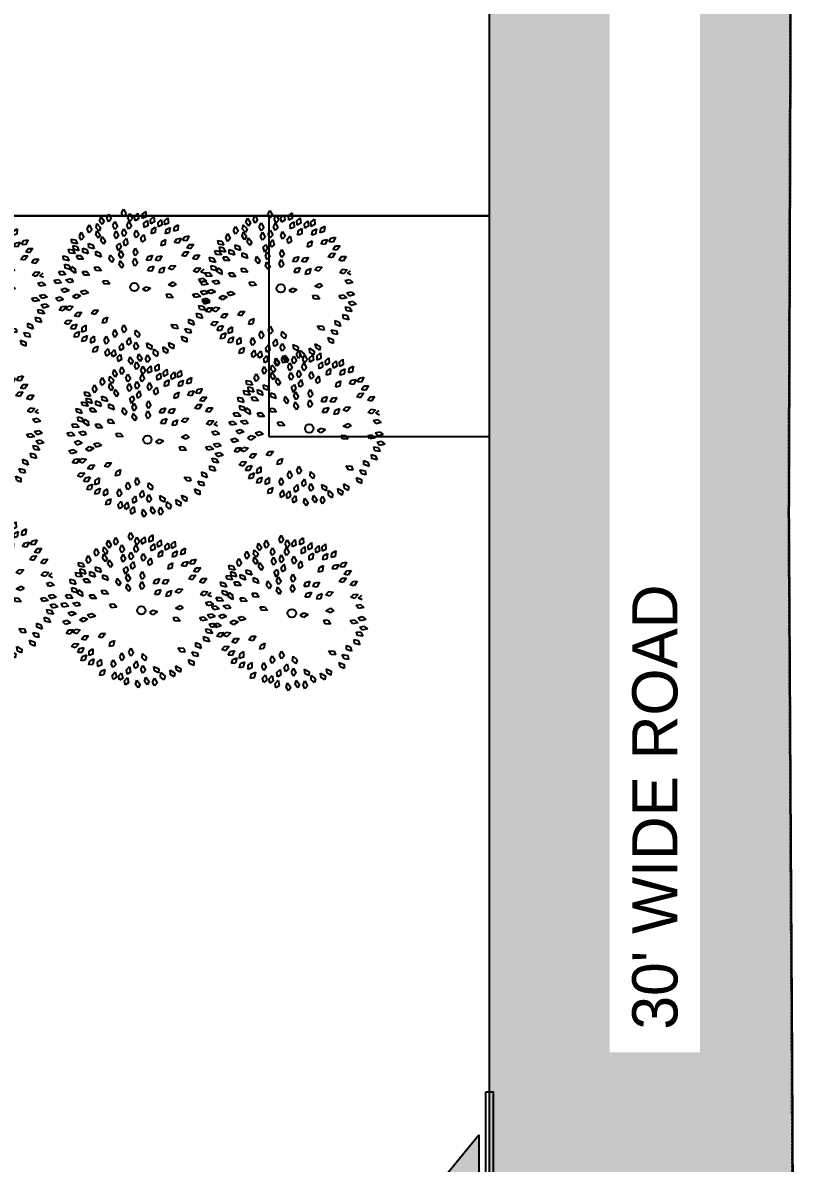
# Model space of a CAD drawing. Header units: millimetres. Extents: x -176651 to 388869, y -469666 to 486614.
# Drawn here: x 346419 to 367727, y 202621 to 234139 of the extents above; entities that cross this region are included whole.
import ezdxf

# ---------------------------------------------------------------- set-up
doc = ezdxf.new("R2010")
doc.units = ezdxf.units.MM
doc.linetypes.add('Site boundary$0$DASHDOT', pattern=[25.4, 12.7, -6.35, 0, -6.35])
doc.layers.add('A- FURNITURE', color=252, linetype='Continuous', lineweight=0)
doc.layers.add('L-TREEEES', color=8, linetype='Continuous', lineweight=25)
for name, color, linetype in [('ad-Entrance Point', 4, 'Continuous'), ('ad-Parking', 8, 'Continuous'), ('ad-Plot Boundary', 8, 'Continuous'), ('ad-Road', 8, 'Continuous'), ('ad-Road Hatch', 8, 'Continuous'), ('ad-Text', 8, 'Continuous')]:
    doc.layers.add(name, color=color, linetype=linetype)
doc.layers.add('Site boundary$0$ad-Site Boundary', color=1, linetype='Site boundary$0$DASHDOT', lineweight=35, true_color=0xff0000)
doc.styles.add('MtX_Century_Gothic', font='GOTHIC.TTF')

# ---------------------------------------------------------------- blocks, each defined once
blk = doc.blocks.new('Site boundary')
at = {"layer": 'Site boundary$0$ad-Site Boundary', "ltscale": 1.5}
blk.add_lwpolyline([(367727, 193888), (367668, 205482), (367583, 220558), (367635, 236091), (367635, 247490), (367570, 259867), (367414, 283740), (367329, 304118), (367381, 322403)], dxfattribs=at)
blk = doc.blocks.new('A$C4fb60e89')
at = {"layer": 'ad-Road Hatch', "ltscale": 5, "transparency": 33554687}
h = blk.add_hatch(dxfattribs=at)
h.set_pattern_fill('AR-HBONE', color=256, scale=15)
h.set_pattern_definition([(45, (-193247.7, -428758.8), (0, 2155.2615), [4572, -1524]), (135, (-192170.1, -427681.1), (2e-13, 2155.2615), [4572, -1524])])
h.paths.add_polyline_path([(175594, -250241), (169178, -249341), (167473, -249057), (167473, -138694), (101313, -138694), (101313, -199954), (101308, -237995), (101040, -268291), (101008, -280968), (101066, -293684), (101243, -311127), (100910, -319344), (100949, -333937), (100669, -366960), (100727, -390983), (100669, -404586), (100538, -420418), (100467, -428759), (92426, -427265), (92163, -427209), (92163, -321454), (24803, -321454), (24803, -412961), (15653, -411029), (15654, -321452), (-19535, -321452), (-34427, -319477), (-65207, -315395), (-171770, -301268), (-185854, -298333), (-193248, -296832), (-193244, -292908), (-191914, -285219), (-191839, -284679), (-183397, -286393), (-169723, -289243), (-53141, -304698), (-18730, -309262), (15653, -309262), (15653, 703), (24803, 1115), (24803, -129544), (92163, -129544), (92163, 15133), (101313, 17713), (101313, -129544), (167473, -129544), (167473, 35552), (175738, 37855), (175849, 28595), (175836, 25947), (175777, 14040), (175855, 2316), (175660, -18036), (175731, -34039), (175718, -46839), (175673, -63402), (175816, -82072), (175542, -106356), (175490, -124641), (175575, -145019), (175731, -168892), (175797, -181269), (175797, -192667), (175744, -208200), (175829, -223277), (175888, -234871)])
h.paths.add_polyline_path([(24803, -309264), (92163, -309264), (92163, -138694), (24803, -138694)], flags=16)
at = {"layer": 'ad-Road', "ltscale": 5}
for points in [[(167473, -249057), (167473, -138694), (101313, -138694), (101313, -199954), (101308, -237995)], [(175542, -106356), (175490, -124641), (175575, -145019), (175731, -168892), (175797, -181269), (175797, -192667), (175744, -208200), (175829, -223277), (175888, -234871)]]:
    blk.add_lwpolyline(points, dxfattribs=at)
at = {"layer": 'ad-Text', "linetype": 'Continuous', "insert": (172048, -194004), "char_height": 1250, "width": 56881.51, "attachment_point": 5, "rotation": 90, "style": 'MtX_Century_Gothic', "bg_fill": 3, "box_fill_scale": 1.5, "bg_fill_color": 257, "bg_fill_transparency": 0}
blk.add_mtext("\\pxqd;30' WIDE ROAD", dxfattribs=at)
blk = doc.blocks.new('A$Cde044142')
at = {"layer": 'ad-Plot Boundary'}
blk.add_lwpolyline([(0, 0), (33080, 0), (33080, 30630), (0, 30630)], close=True, dxfattribs=at)
blk = doc.blocks.new('zw$A88E')
at = {"layer": 'ad-Plot Boundary'}
blk.add_lwpolyline([(-41344, -281589), (-23704, -284340), (-8264, -286912), (-8264, -237809), (-41344, -237809)], close=True, dxfattribs=at)
at = {"layer": 'ad-Plot Boundary', "ltscale": 5}
blk.add_blockref('A$Cde044142', (-41344, -237809), dxfattribs=at)
blk = doc.blocks.new('zw$944D')
at = {"layer": 'ad-Parking', "ltscale": 5}
blk.add_lwpolyline([(0, 0), (6100, 0), (6100, 6100), (0, 6100)], close=True, dxfattribs=at)
blk = doc.blocks.new('zw$2786')
at = {"layer": 'ad-Parking', "ltscale": 5}
blk.add_blockref('zw$944D', (173269, -125297), dxfattribs=at)
blk = doc.blocks.new('EHTYH')
at = {"layer": 'L-TREEEES', "color": 104, "ltscale": 1.622888}
for p, q in [((212982.936, 1928353.847, 129.914), (212983.076, 1928354.055, 129.914)), ((212983.076, 1928354.055, 129.914), (212983.178, 1928353.768, 129.914)), ((212983.359, 1928353.904, 129.914), (212983.523, 1928354.093, 129.914)), ((212983.523, 1928354.093, 129.914), (212983.589, 1928353.796, 129.914)), ((212982.752, 1928353.763, 129.914), (212982.9, 1928353.496, 129.914)), ((212982.9, 1928353.496, 129.914), (212982.762, 1928353.327, 129.914)), ((212983.013, 1928353.624, 129.914), (212982.936, 1928353.847, 129.914)), ((212983.178, 1928353.768, 129.914), (212983.013, 1928353.624, 129.914)), ((212983.407, 1928353.674, 129.914), (212983.359, 1928353.904, 129.914)), ((212983.589, 1928353.796, 129.914), (212983.407, 1928353.674, 129.914)), ((212983.579, 1928353.419, 129.914), (212983.743, 1928353.608, 129.914)), ((212983.627, 1928353.188, 129.914), (212983.579, 1928353.419, 129.914)), ((212983.743, 1928353.608, 129.914), (212983.809, 1928353.31, 129.914)), ((212982.722, 1928352.78, 129.914), (212982.853, 1928352.994, 129.914)), ((212982.809, 1928352.561, 129.914), (212982.722, 1928352.78, 129.914)), ((212982.853, 1928352.994, 129.914), (212982.968, 1928352.711, 129.914)), ((212983.506, 1928352.897, 129.914), (212983.671, 1928353.086, 129.914)), ((212983.555, 1928352.666, 129.914), (212983.506, 1928352.897, 129.914)), ((212983.737, 1928352.788, 129.914), (212983.555, 1928352.666, 129.914)), ((212983.809, 1928353.31, 129.914), (212983.627, 1928353.188, 129.914)), ((212983.671, 1928353.086, 129.914), (212983.737, 1928352.788, 129.914)), ((212982.968, 1928352.711, 129.914), (212982.809, 1928352.561, 129.914)), ((212983.487, 1928352.287, 129.914), (212983.683, 1928352.383, 129.914)), ((212983.512, 1928351.983, 129.914), (212983.487, 1928352.287, 129.914)), ((212983.7, 1928352.148, 129.914), (212983.512, 1928351.983, 129.914)), ((212983.683, 1928352.383, 129.914), (212983.7, 1928352.148, 129.914)), ((212982.893, 1928351.679, 129.914), (212983.013, 1928351.899, 129.914)), ((212982.991, 1928351.464, 129.914), (212982.893, 1928351.679, 129.914)), ((212983.142, 1928351.623, 129.914), (212982.991, 1928351.464, 129.914)), ((212983.013, 1928351.899, 129.914), (212983.142, 1928351.623, 129.914)), ((212983.48, 1928351.774, 129.914), (212983.632, 1928351.973, 129.914)), ((212983.543, 1928351.547, 129.914), (212983.48, 1928351.774, 129.914)), ((212983.716, 1928351.68, 129.914), (212983.543, 1928351.547, 129.914)), ((212983.632, 1928351.973, 129.914), (212983.716, 1928351.68, 129.914)), ((212982.241, 1928350.623, 129.914), (212982.471, 1928350.573, 129.914)), ((212982.278, 1928350.407, 129.914), (212982.241, 1928350.623, 129.914)), ((212982.577, 1928350.346, 129.914), (212982.278, 1928350.407, 129.914)), ((212982.471, 1928350.573, 129.914), (212982.577, 1928350.346, 129.914)), ((212979.759, 1928348.784, 129.914), (212979.58, 1928348.909, 129.914)), ((212979.832, 1928348.511, 129.914), (212979.984, 1928348.692, 129.914)), ((212980.04, 1928348.444, 129.914), (212979.832, 1928348.511, 129.914)), ((212979.984, 1928348.692, 129.914), (212980.234, 1928348.679, 129.914)), ((212980.234, 1928348.679, 129.914), (212980.04, 1928348.444, 129.914)), ((212980.393, 1928348.175, 129.914), (212980.462, 1928348.401, 129.914)), ((212979.89, 1928348.018, 129.914), (212980.01, 1928348.221, 129.914)), ((212980.106, 1928347.985, 129.914), (212979.89, 1928348.018, 129.914)), ((212980.01, 1928348.221, 129.914), (212980.259, 1928348.249, 129.914)), ((212980.259, 1928348.249, 129.914), (212980.106, 1928347.985, 129.914)), ((212980.245, 1928347.677, 129.914), (212980.357, 1928347.885, 129.914)), ((212980.357, 1928347.885, 129.914), (212980.604, 1928347.923, 129.914)), ((212980.611, 1928348.195, 129.914), (212980.393, 1928348.175, 129.914)), ((212980.604, 1928347.923, 129.914), (212980.462, 1928347.653, 129.914)), ((212980.462, 1928347.653, 129.914), (212980.245, 1928347.677, 129.914))]:
    blk.add_line(p, q, dxfattribs=at)
at = {"layer": 'L-TREEEES', "color": 96, "ltscale": 1.622888}
for p, q in [((212984.22, 1928353.956, 129.914), (212984.385, 1928354.145, 129.914)), ((212984.385, 1928354.145, 129.914), (212984.451, 1928353.848, 129.914)), ((212984.269, 1928353.726, 129.914), (212984.22, 1928353.956, 129.914)), ((212984.451, 1928353.848, 129.914), (212984.269, 1928353.726, 129.914)), ((212984.332, 1928353.219, 129.914), (212984.498, 1928353.406, 129.914)), ((212984.489, 1928353.62, 129.914), (212984.655, 1928353.808, 129.914)), ((212984.536, 1928353.389, 129.914), (212984.489, 1928353.62, 129.914)), ((212984.498, 1928353.406, 129.914), (212984.561, 1928353.108, 129.914)), ((212984.719, 1928353.51, 129.914), (212984.536, 1928353.389, 129.914)), ((212984.655, 1928353.808, 129.914), (212984.719, 1928353.51, 129.914)), ((212984.829, 1928353.358, 129.914), (212984.865, 1928353.591, 129.914)), ((212985.042, 1928353.407, 129.914), (212984.829, 1928353.358, 129.914)), ((212984.865, 1928353.591, 129.914), (212985.086, 1928353.709, 129.914)), ((212985.086, 1928353.709, 129.914), (212985.042, 1928353.407, 129.914)), ((212985.248, 1928353.361, 129.914), (212985.303, 1928353.591, 129.914)), ((212985.464, 1928353.393, 129.914), (212985.248, 1928353.361, 129.914)), ((212985.303, 1928353.591, 129.914), (212985.532, 1928353.691, 129.914)), ((212985.532, 1928353.691, 129.914), (212985.464, 1928353.393, 129.914)), ((212983.952, 1928352.902, 129.914), (212984.115, 1928353.092, 129.914)), ((212984.003, 1928352.672, 129.914), (212983.952, 1928352.902, 129.914)), ((212984.184, 1928352.795, 129.914), (212984.003, 1928352.672, 129.914)), ((212984.115, 1928353.092, 129.914), (212984.184, 1928352.795, 129.914)), ((212984.378, 1928352.988, 129.914), (212984.332, 1928353.219, 129.914)), ((212984.561, 1928353.108, 129.914), (212984.378, 1928352.988, 129.914)), ((212984.597, 1928352.652, 129.914), (212984.762, 1928352.841, 129.914)), ((212984.762, 1928352.841, 129.914), (212984.828, 1928352.543, 129.914)), ((212985.217, 1928352.858, 129.914), (212985.266, 1928353.088, 129.914)), ((212985.432, 1928352.895, 129.914), (212985.217, 1928352.858, 129.914)), ((212985.266, 1928353.088, 129.914), (212985.493, 1928353.194, 129.914)), ((212985.493, 1928353.194, 129.914), (212985.432, 1928352.895, 129.914)), ((212985.632, 1928352.966, 129.914), (212985.673, 1928353.198, 129.914)), ((212985.846, 1928353.012, 129.914), (212985.632, 1928352.966, 129.914)), ((212985.673, 1928353.198, 129.914), (212985.896, 1928353.312, 129.914)), ((212985.896, 1928353.312, 129.914), (212985.846, 1928353.012, 129.914)), ((212985.998, 1928352.693, 129.914), (212986.031, 1928352.926, 129.914)), ((212986.031, 1928352.926, 129.914), (212986.25, 1928353.048, 129.914)), ((212983.919, 1928352.171, 129.914), (212983.92, 1928352.407, 129.914)), ((212984.122, 1928352.252, 129.914), (212983.919, 1928352.171, 129.914)), ((212983.92, 1928352.407, 129.914), (212984.12, 1928352.557, 129.914)), ((212984.12, 1928352.557, 129.914), (212984.122, 1928352.252, 129.914)), ((212984.646, 1928352.421, 129.914), (212984.597, 1928352.652, 129.914)), ((212984.828, 1928352.543, 129.914), (212984.646, 1928352.421, 129.914)), ((212984.881, 1928352.113, 129.914), (212984.891, 1928352.349, 129.914)), ((212985.087, 1928352.186, 129.914), (212984.881, 1928352.113, 129.914)), ((212984.891, 1928352.349, 129.914), (212985.097, 1928352.491, 129.914)), ((212985.097, 1928352.491, 129.914), (212985.087, 1928352.186, 129.914)), ((212985.521, 1928352.416, 129.914), (212985.597, 1928352.639, 129.914)), ((212985.739, 1928352.427, 129.914), (212985.521, 1928352.416, 129.914)), ((212985.597, 1928352.639, 129.914), (212985.835, 1928352.717, 129.914)), ((212985.835, 1928352.717, 129.914), (212985.739, 1928352.427, 129.914)), ((212986.21, 1928352.745, 129.914), (212985.998, 1928352.693, 129.914)), ((212984.284, 1928351.702, 129.914), (212984.448, 1928351.891, 129.914)), ((212984.333, 1928351.471, 129.914), (212984.284, 1928351.702, 129.914)), ((212984.514, 1928351.593, 129.914), (212984.333, 1928351.471, 129.914)), ((212984.448, 1928351.891, 129.914), (212984.514, 1928351.593, 129.914)), ((212985.856, 1928351.641, 129.914), (212985.949, 1928351.858, 129.914)), ((212986.075, 1928351.636, 129.914), (212985.856, 1928351.641, 129.914)), ((212985.949, 1928351.858, 129.914), (212986.192, 1928351.917, 129.914)), ((212983.336, 1928351.229, 129.914), (212983.458, 1928351.447, 129.914)), ((212983.431, 1928351.013, 129.914), (212983.336, 1928351.229, 129.914)), ((212983.584, 1928351.169, 129.914), (212983.431, 1928351.013, 129.914)), ((212983.458, 1928351.447, 129.914), (212983.584, 1928351.169, 129.914)), ((212984.115, 1928351.166, 129.914), (212984.279, 1928351.354, 129.914)), ((212984.164, 1928350.935, 129.914), (212984.115, 1928351.166, 129.914)), ((212984.345, 1928351.057, 129.914), (212984.164, 1928350.935, 129.914)), ((212984.279, 1928351.354, 129.914), (212984.345, 1928351.057, 129.914)), ((212984.872, 1928351.073, 129.914), (212985.01, 1928351.264, 129.914)), ((212985.084, 1928351.021, 129.914), (212984.872, 1928351.073, 129.914)), ((212985.01, 1928351.264, 129.914), (212985.26, 1928351.27, 129.914)), ((212985.26, 1928351.27, 129.914), (212985.084, 1928351.021, 129.914)), ((212985.34, 1928350.951, 129.914), (212985.507, 1928351.118, 129.914)), ((212985.542, 1928350.866, 129.914), (212985.34, 1928350.951, 129.914)), ((212985.507, 1928351.118, 129.914), (212985.755, 1928351.084, 129.914)), ((212985.755, 1928351.084, 129.914), (212985.542, 1928350.866, 129.914)), ((212984.778, 1928350.49, 129.914), (212984.926, 1928350.674, 129.914)), ((212984.988, 1928350.427, 129.914), (212984.778, 1928350.49, 129.914)), ((212984.926, 1928350.674, 129.914), (212985.176, 1928350.666, 129.914)), ((212985.176, 1928350.666, 129.914), (212984.988, 1928350.427, 129.914)), ((212985.36, 1928350.218, 129.914), (212985.479, 1928350.422, 129.914)), ((212985.479, 1928350.422, 129.914), (212985.728, 1928350.451, 129.914)), ((212985.728, 1928350.451, 129.914), (212985.577, 1928350.186, 129.914)), ((212984.25, 1928349.598, 129.914), (212984.474, 1928349.673, 129.914)), ((212984.392, 1928349.432, 129.914), (212984.25, 1928349.598, 129.914)), ((212984.474, 1928349.673, 129.914), (212984.681, 1928349.532, 129.914)), ((212984.681, 1928349.532, 129.914), (212984.392, 1928349.432, 129.914)), ((212985.453, 1928348.786, 129.914), (212985.443, 1928349.005, 129.914)), ((212985.443, 1928349.005, 129.914), (212985.665, 1928348.927, 129.914)), ((212985.68, 1928349.46, 129.914), (212985.975, 1928349.536, 129.914)), ((212985.874, 1928349.303, 129.914), (212985.68, 1928349.46, 129.914)), ((212986.103, 1928349.359, 129.914), (212985.874, 1928349.303, 129.914)), ((212985.975, 1928349.536, 129.914), (212986.103, 1928349.359, 129.914)), ((212980.462, 1928348.401, 129.914), (212980.697, 1928348.487, 129.914)), ((212980.697, 1928348.487, 129.914), (212980.611, 1928348.195, 129.914)), ((212981.606, 1928348.369, 129.914), (212981.717, 1928348.577, 129.914)), ((212981.824, 1928348.346, 129.914), (212981.606, 1928348.369, 129.914)), ((212981.717, 1928348.577, 129.914), (212981.965, 1928348.617, 129.914)), ((212981.965, 1928348.617, 129.914), (212981.824, 1928348.346, 129.914)), ((212985.742, 1928348.689, 129.914), (212985.453, 1928348.786, 129.914)), ((212985.665, 1928348.927, 129.914), (212985.742, 1928348.689, 129.914)), ((212980.751, 1928347.692, 129.914), (212980.981, 1928347.791, 129.914)), ((212980.981, 1928347.791, 129.914), (212980.911, 1928347.494, 129.914)), ((212982.006, 1928347.659, 129.914), (212982.171, 1928347.848, 129.914)), ((212982.171, 1928347.848, 129.914), (212982.237, 1928347.55, 129.914)), ((212982.565, 1928347.771, 129.914), (212982.729, 1928347.96, 129.914)), ((212982.613, 1928347.54, 129.914), (212982.565, 1928347.771, 129.914)), ((212982.729, 1928347.96, 129.914), (212982.795, 1928347.662, 129.914)), ((212980.676, 1928346.958, 129.914), (212980.786, 1928347.167, 129.914)), ((212980.694, 1928347.463, 129.914), (212980.751, 1928347.692, 129.914)), ((212980.911, 1928347.494, 129.914), (212980.694, 1928347.463, 129.914)), ((212980.786, 1928347.167, 129.914), (212981.033, 1928347.207, 129.914)), ((212981.033, 1928347.207, 129.914), (212980.893, 1928346.936, 129.914)), ((212981.453, 1928347.419, 129.914), (212981.618, 1928347.608, 129.914)), ((212981.502, 1928347.189, 129.914), (212981.453, 1928347.419, 129.914)), ((212981.684, 1928347.311, 129.914), (212981.502, 1928347.189, 129.914)), ((212981.618, 1928347.608, 129.914), (212981.684, 1928347.311, 129.914)), ((212982.055, 1928347.428, 129.914), (212982.006, 1928347.659, 129.914)), ((212982.237, 1928347.55, 129.914), (212982.055, 1928347.428, 129.914)), ((212982.795, 1928347.662, 129.914), (212982.613, 1928347.54, 129.914)), ((212982.648, 1928347.055, 129.914), (212982.85, 1928347.204, 129.914)), ((212982.85, 1928347.204, 129.914), (212982.849, 1928346.899, 129.914)), ((212983.186, 1928347.281, 129.914), (212983.273, 1928347.515, 129.914)), ((212983.312, 1928347.081, 129.914), (212983.186, 1928347.281, 129.914)), ((212983.273, 1928347.515, 129.914), (212983.439, 1928347.259, 129.914)), ((212983.439, 1928347.259, 129.914), (212983.312, 1928347.081, 129.914)), ((212980.893, 1928346.936, 129.914), (212980.676, 1928346.958, 129.914)), ((212981.325, 1928346.552, 129.914), (212981.334, 1928346.787, 129.914)), ((212981.531, 1928346.625, 129.914), (212981.325, 1928346.552, 129.914)), ((212981.334, 1928346.787, 129.914), (212981.54, 1928346.93, 129.914)), ((212981.54, 1928346.93, 129.914), (212981.531, 1928346.625, 129.914)), ((212981.649, 1928346.418, 129.914), (212981.664, 1928346.653, 129.914)), ((212981.856, 1928346.486, 129.914), (212981.649, 1928346.418, 129.914)), ((212981.664, 1928346.653, 129.914), (212981.874, 1928346.79, 129.914)), ((212981.874, 1928346.79, 129.914), (212981.856, 1928346.486, 129.914)), ((212981.916, 1928346.322, 129.914), (212982.129, 1928346.454, 129.914)), ((212982.129, 1928346.454, 129.914), (212982.104, 1928346.151, 129.914)), ((212982.146, 1928346.642, 129.914), (212982.175, 1928346.877, 129.914)), ((212982.357, 1928346.699, 129.914), (212982.146, 1928346.642, 129.914)), ((212982.175, 1928346.877, 129.914), (212982.391, 1928347.002, 129.914)), ((212982.391, 1928347.002, 129.914), (212982.357, 1928346.699, 129.914)), ((212982.646, 1928346.819, 129.914), (212982.648, 1928347.055, 129.914)), ((212982.849, 1928346.899, 129.914), (212982.646, 1928346.819, 129.914)), ((212982.954, 1928346.683, 129.914), (212983.118, 1928346.872, 129.914)), ((212983.002, 1928346.452, 129.914), (212982.954, 1928346.683, 129.914)), ((212983.184, 1928346.574, 129.914), (212983.002, 1928346.452, 129.914)), ((212983.118, 1928346.872, 129.914), (212983.184, 1928346.574, 129.914))]:
    blk.add_line(p, q, dxfattribs=at)
at = {"layer": 'L-TREEEES', "color": 70, "ltscale": 1.622888}
for p, q in [((212981.634, 1928353.328, 129.914), (212981.798, 1928353.517, 129.914)), ((212981.798, 1928353.517, 129.914), (212981.864, 1928353.219, 129.914)), ((212982.161, 1928353.603, 129.914), (212982.325, 1928353.792, 129.914)), ((212982.209, 1928353.372, 129.914), (212982.161, 1928353.603, 129.914)), ((212982.391, 1928353.494, 129.914), (212982.209, 1928353.372, 129.914)), ((212982.325, 1928353.792, 129.914), (212982.391, 1928353.494, 129.914)), ((212982.525, 1928353.167, 129.914), (212982.652, 1928353.382, 129.914)), ((212982.649, 1928353.534, 129.914), (212982.752, 1928353.763, 129.914)), ((212982.762, 1928353.327, 129.914), (212982.649, 1928353.534, 129.914)), ((212982.652, 1928353.382, 129.914), (212982.771, 1928353.102, 129.914)), ((212980.875, 1928352.798, 129.914), (212981.094, 1928352.71, 129.914)), ((212980.876, 1928352.579, 129.914), (212980.875, 1928352.798, 129.914)), ((212981.142, 1928352.719, 129.914), (212981.174, 1928352.935, 129.914)), ((212981.154, 1928353.083, 129.914), (212981.168, 1928353.301, 129.914)), ((212981.43, 1928352.954, 129.914), (212981.154, 1928353.083, 129.914)), ((212981.168, 1928353.301, 129.914), (212981.38, 1928353.199, 129.914)), ((212981.174, 1928352.935, 129.914), (212981.377, 1928352.817, 129.914)), ((212981.377, 1928352.817, 129.914), (212981.407, 1928352.568, 129.914)), ((212981.38, 1928353.199, 129.914), (212981.43, 1928352.954, 129.914)), ((212981.683, 1928353.097, 129.914), (212981.634, 1928353.328, 129.914)), ((212981.864, 1928353.219, 129.914), (212981.683, 1928353.097, 129.914)), ((212981.988, 1928352.598, 129.914), (212982.026, 1928352.814, 129.914)), ((212982.026, 1928352.814, 129.914), (212982.226, 1928352.689, 129.914)), ((212982.615, 1928352.949, 129.914), (212982.525, 1928353.167, 129.914)), ((212982.771, 1928353.102, 129.914), (212982.615, 1928352.949, 129.914)), ((212980.459, 1928352.312, 129.914), (212980.487, 1928352.529, 129.914)), ((212980.726, 1928352.165, 129.914), (212980.459, 1928352.312, 129.914)), ((212980.487, 1928352.529, 129.914), (212980.693, 1928352.413, 129.914)), ((212980.693, 1928352.413, 129.914), (212980.726, 1928352.165, 129.914)), ((212981.161, 1928352.469, 129.914), (212980.876, 1928352.579, 129.914)), ((212981.094, 1928352.71, 129.914), (212981.161, 1928352.469, 129.914)), ((212981.407, 1928352.568, 129.914), (212981.142, 1928352.719, 129.914)), ((212981.214, 1928352.347, 129.914), (212981.44, 1928352.279, 129.914)), ((212981.234, 1928352.129, 129.914), (212981.214, 1928352.347, 129.914)), ((212981.527, 1928352.044, 129.914), (212981.234, 1928352.129, 129.914)), ((212981.44, 1928352.279, 129.914), (212981.527, 1928352.044, 129.914)), ((212981.594, 1928352.439, 129.914), (212981.647, 1928352.651, 129.914)), ((212981.844, 1928352.263, 129.914), (212981.594, 1928352.439, 129.914)), ((212981.647, 1928352.651, 129.914), (212981.838, 1928352.513, 129.914)), ((212981.838, 1928352.513, 129.914), (212981.844, 1928352.263, 129.914)), ((212982.248, 1928352.439, 129.914), (212981.988, 1928352.598, 129.914)), ((212982.226, 1928352.689, 129.914), (212982.248, 1928352.439, 129.914)), ((212982.245, 1928352.079, 129.914), (212982.298, 1928352.292, 129.914)), ((212982.298, 1928352.292, 129.914), (212982.489, 1928352.153, 129.914)), ((212982.489, 1928352.153, 129.914), (212982.493, 1928351.902, 129.914)), ((212980.028, 1928351.756, 129.914), (212980.259, 1928351.707, 129.914)), ((212980.066, 1928351.54, 129.914), (212980.028, 1928351.756, 129.914)), ((212980.365, 1928351.48, 129.914), (212980.066, 1928351.54, 129.914)), ((212980.259, 1928351.707, 129.914), (212980.365, 1928351.48, 129.914)), ((212980.421, 1928351.84, 129.914), (212980.451, 1928352.057, 129.914)), ((212980.687, 1928351.69, 129.914), (212980.421, 1928351.84, 129.914)), ((212980.451, 1928352.057, 129.914), (212980.656, 1928351.939, 129.914)), ((212980.656, 1928351.939, 129.914), (212980.687, 1928351.69, 129.914)), ((212980.684, 1928351.641, 129.914), (212980.777, 1928351.839, 129.914)), ((212980.893, 1928351.42, 129.914), (212980.684, 1928351.641, 129.914)), ((212980.777, 1928351.839, 129.914), (212980.937, 1928351.666, 129.914)), ((212980.937, 1928351.666, 129.914), (212980.893, 1928351.42, 129.914)), ((212982.493, 1928351.902, 129.914), (212982.245, 1928352.079, 129.914)), ((212979.655, 1928351.35, 129.914), (212979.89, 1928351.325, 129.914)), ((212979.715, 1928351.14, 129.914), (212979.655, 1928351.35, 129.914)), ((212980.018, 1928351.11, 129.914), (212979.715, 1928351.14, 129.914)), ((212979.89, 1928351.325, 129.914), (212980.018, 1928351.11, 129.914)), ((212980.412, 1928351.002, 129.914), (212980.278, 1928351.214, 129.914)), ((212980.278, 1928351.214, 129.914), (212980.582, 1928351.192, 129.914)), ((212980.647, 1928350.983, 129.914), (212980.412, 1928351.002, 129.914)), ((212980.582, 1928351.192, 129.914), (212980.647, 1928350.983, 129.914)), ((212981.295, 1928351.405, 129.914), (212981.523, 1928351.345, 129.914)), ((212981.323, 1928351.188, 129.914), (212981.295, 1928351.405, 129.914)), ((212981.619, 1928351.114, 129.914), (212981.323, 1928351.188, 129.914)), ((212981.523, 1928351.345, 129.914), (212981.619, 1928351.114, 129.914)), ((212982.008, 1928351.482, 129.914), (212982.232, 1928351.409, 129.914)), ((212982.023, 1928351.264, 129.914), (212982.008, 1928351.482, 129.914)), ((212982.313, 1928351.172, 129.914), (212982.023, 1928351.264, 129.914)), ((212982.232, 1928351.409, 129.914), (212982.313, 1928351.172, 129.914)), ((212979.487, 1928350.372, 129.914), (212979.723, 1928350.38, 129.914)), ((212979.576, 1928350.172, 129.914), (212979.487, 1928350.372, 129.914)), ((212979.723, 1928350.38, 129.914), (212979.88, 1928350.185, 129.914)), ((212979.9, 1928350.752, 129.914), (212980.135, 1928350.776, 129.914)), ((212980.003, 1928350.559, 129.914), (212979.9, 1928350.752, 129.914)), ((212980.305, 1928350.593, 129.914), (212980.003, 1928350.559, 129.914)), ((212980.135, 1928350.776, 129.914), (212980.305, 1928350.593, 129.914)), ((212980.415, 1928350.22, 129.914), (212980.639, 1928350.295, 129.914)), ((212980.639, 1928350.295, 129.914), (212980.846, 1928350.155, 129.914)), ((212980.906, 1928350.375, 129.914), (212981.142, 1928350.38, 129.914)), ((212980.993, 1928350.174, 129.914), (212980.906, 1928350.375, 129.914)), ((212981.142, 1928350.38, 129.914), (212981.298, 1928350.184, 129.914)), ((212979.506, 1928349.686, 129.914), (212979.686, 1928349.838, 129.914)), ((212979.7, 1928349.584, 129.914), (212979.506, 1928349.686, 129.914)), ((212979.88, 1928350.185, 129.914), (212979.576, 1928350.172, 129.914)), ((212979.686, 1928349.838, 129.914), (212979.931, 1928349.783, 129.914)), ((212979.931, 1928349.783, 129.914), (212979.7, 1928349.584, 129.914)), ((212979.86, 1928349.659, 129.914), (212980.068, 1928349.772, 129.914)), ((212980.029, 1928349.52, 129.914), (212979.86, 1928349.659, 129.914)), ((212980.295, 1928349.668, 129.914), (212980.029, 1928349.52, 129.914)), ((212980.068, 1928349.772, 129.914), (212980.295, 1928349.668, 129.914)), ((212980.558, 1928350.054, 129.914), (212980.415, 1928350.22, 129.914)), ((212980.846, 1928350.155, 129.914), (212980.558, 1928350.054, 129.914)), ((212981.298, 1928350.184, 129.914), (212980.993, 1928350.174, 129.914)), ((212979.58, 1928348.909, 129.914), (212979.777, 1928349.038, 129.914)), ((212979.777, 1928349.038, 129.914), (212980.013, 1928348.954, 129.914)), ((212980.228, 1928349.156, 129.914), (212980.411, 1928349.304, 129.914)), ((212980.419, 1928349.05, 129.914), (212980.228, 1928349.156, 129.914)), ((212980.411, 1928349.304, 129.914), (212980.654, 1928349.244, 129.914)), ((212980.654, 1928349.244, 129.914), (212980.419, 1928349.05, 129.914)), ((212981.157, 1928349.039, 129.914), (212981.343, 1928349.184, 129.914)), ((212981.346, 1928348.929, 129.914), (212981.157, 1928349.039, 129.914)), ((212981.343, 1928349.184, 129.914), (212981.585, 1928349.118, 129.914)), ((212981.585, 1928349.118, 129.914), (212981.346, 1928348.929, 129.914)), ((212980.013, 1928348.954, 129.914), (212979.759, 1928348.784, 129.914))]:
    blk.add_line(p, q, dxfattribs=at)
at = {"layer": 'L-TREEEES', "color": 98, "ltscale": 1.622888}
for p, q in [((212986.25, 1928353.048, 129.914), (212986.21, 1928352.745, 129.914)), ((212986.357, 1928352.696, 129.914), (212986.403, 1928352.927, 129.914)), ((212986.403, 1928352.927, 129.914), (212986.629, 1928353.036, 129.914)), ((212986.629, 1928353.036, 129.914), (212986.572, 1928352.736, 129.914)), ((212986.261, 1928352.221, 129.914), (212986.358, 1928352.436, 129.914)), ((212986.479, 1928352.212, 129.914), (212986.261, 1928352.221, 129.914)), ((212986.572, 1928352.736, 129.914), (212986.357, 1928352.696, 129.914)), ((212986.358, 1928352.436, 129.914), (212986.602, 1928352.491, 129.914)), ((212986.602, 1928352.491, 129.914), (212986.479, 1928352.212, 129.914)), ((212986.75, 1928352.227, 129.914), (212986.836, 1928352.446, 129.914)), ((212986.968, 1928352.228, 129.914), (212986.75, 1928352.227, 129.914)), ((212986.836, 1928352.446, 129.914), (212987.078, 1928352.513, 129.914)), ((212987.078, 1928352.513, 129.914), (212986.968, 1928352.228, 129.914)), ((212986.192, 1928351.917, 129.914), (212986.075, 1928351.636, 129.914)), ((212986.626, 1928351.62, 129.914), (212986.792, 1928351.787, 129.914)), ((212986.827, 1928351.534, 129.914), (212986.626, 1928351.62, 129.914)), ((212986.792, 1928351.787, 129.914), (212987.04, 1928351.752, 129.914)), ((212987.04, 1928351.752, 129.914), (212986.827, 1928351.534, 129.914)), ((212987.085, 1928351.609, 129.914), (212987.242, 1928351.785, 129.914)), ((212987.291, 1928351.535, 129.914), (212987.085, 1928351.609, 129.914)), ((212987.242, 1928351.785, 129.914), (212987.492, 1928351.765, 129.914)), ((212987.492, 1928351.765, 129.914), (212987.291, 1928351.535, 129.914)), ((212986.821, 1928350.827, 129.914), (212987.006, 1928350.974, 129.914)), ((212987.006, 1928350.974, 129.914), (212987.248, 1928350.912, 129.914)), ((212987.248, 1928350.912, 129.914), (212987.012, 1928350.72, 129.914)), ((212987.189, 1928351.152, 129.914), (212987.371, 1928351.301, 129.914)), ((212987.38, 1928351.046, 129.914), (212987.189, 1928351.152, 129.914)), ((212987.371, 1928351.301, 129.914), (212987.615, 1928351.241, 129.914)), ((212987.615, 1928351.241, 129.914), (212987.38, 1928351.046, 129.914)), ((212985.913, 1928350.324, 129.914), (212986.113, 1928350.448, 129.914)), ((212986.089, 1928350.195, 129.914), (212985.913, 1928350.324, 129.914)), ((212986.347, 1928350.358, 129.914), (212986.089, 1928350.195, 129.914)), ((212986.113, 1928350.448, 129.914), (212986.347, 1928350.358, 129.914)), ((212987.012, 1928350.72, 129.914), (212986.821, 1928350.827, 129.914)), ((212987.359, 1928350.489, 129.914), (212987.54, 1928350.64, 129.914)), ((212987.552, 1928350.386, 129.914), (212987.359, 1928350.489, 129.914)), ((212987.54, 1928350.64, 129.914), (212987.784, 1928350.584, 129.914)), ((212987.784, 1928350.584, 129.914), (212987.552, 1928350.386, 129.914)), ((212985.577, 1928350.186, 129.914), (212985.36, 1928350.218, 129.914)), ((212987.211, 1928349.825, 129.914), (212987.41, 1928349.952, 129.914)), ((212987.389, 1928349.698, 129.914), (212987.211, 1928349.825, 129.914)), ((212987.645, 1928349.864, 129.914), (212987.389, 1928349.698, 129.914)), ((212987.41, 1928349.952, 129.914), (212987.645, 1928349.864, 129.914)), ((212987.605, 1928349.674, 129.914), (212987.817, 1928349.779, 129.914)), ((212987.769, 1928349.528, 129.914), (212987.605, 1928349.674, 129.914)), ((212987.383, 1928349.318, 129.914), (212987.618, 1928349.303, 129.914)), ((212987.452, 1928349.111, 129.914), (212987.383, 1928349.318, 129.914)), ((212987.756, 1928349.094, 129.914), (212987.452, 1928349.111, 129.914)), ((212987.618, 1928349.303, 129.914), (212987.756, 1928349.094, 129.914)), ((212986.846, 1928348.597, 129.914), (212987.08, 1928348.577, 129.914)), ((212986.909, 1928348.388, 129.914), (212986.846, 1928348.597, 129.914)), ((212987.213, 1928348.365, 129.914), (212986.909, 1928348.388, 129.914)), ((212987.08, 1928348.577, 129.914), (212987.213, 1928348.365, 129.914)), ((212987.296, 1928348.627, 129.914), (212987.532, 1928348.63, 129.914)), ((212987.38, 1928348.425, 129.914), (212987.296, 1928348.627, 129.914)), ((212987.685, 1928348.432, 129.914), (212987.38, 1928348.425, 129.914)), ((212987.532, 1928348.63, 129.914), (212987.685, 1928348.432, 129.914)), ((212987.007, 1928347.685, 129.914), (212987.009, 1928347.904, 129.914)), ((212987.009, 1928347.904, 129.914), (212987.227, 1928347.813, 129.914)), ((212987.227, 1928347.813, 129.914), (212987.289, 1928347.571, 129.914)), ((212987.253, 1928348.105, 129.914), (212987.489, 1928348.102, 129.914)), ((212987.332, 1928347.901, 129.914), (212987.253, 1928348.105, 129.914)), ((212987.637, 1928347.9, 129.914), (212987.332, 1928347.901, 129.914)), ((212987.489, 1928348.102, 129.914), (212987.637, 1928347.9, 129.914)), ((212985.328, 1928347.058, 129.914), (212985.257, 1928347.298, 129.914)), ((212985.257, 1928347.298, 129.914), (212985.543, 1928347.194, 129.914)), ((212985.543, 1928347.194, 129.914), (212985.549, 1928346.975, 129.914)), ((212986.222, 1928347.11, 129.914), (212986.276, 1928347.322, 129.914)), ((212986.468, 1928346.931, 129.914), (212986.222, 1928347.11, 129.914)), ((212986.276, 1928347.322, 129.914), (212986.466, 1928347.182, 129.914)), ((212986.466, 1928347.182, 129.914), (212986.468, 1928346.931, 129.914)), ((212986.74, 1928347.313, 129.914), (212986.769, 1928347.529, 129.914)), ((212987.006, 1928347.164, 129.914), (212986.74, 1928347.313, 129.914)), ((212986.769, 1928347.529, 129.914), (212986.974, 1928347.413, 129.914)), ((212986.974, 1928347.413, 129.914), (212987.006, 1928347.164, 129.914)), ((212987.289, 1928347.571, 129.914), (212987.007, 1928347.685, 129.914)), ((212983.662, 1928346.413, 129.914), (212983.687, 1928346.662, 129.914)), ((212983.687, 1928346.662, 129.914), (212983.913, 1928346.457, 129.914)), ((212983.913, 1928346.457, 129.914), (212983.835, 1928346.253, 129.914)), ((212985.549, 1928346.975, 129.914), (212985.328, 1928347.058, 129.914)), ((212985.641, 1928346.271, 129.914), (212985.642, 1928346.521, 129.914)), ((212985.642, 1928346.521, 129.914), (212985.886, 1928346.338, 129.914)), ((212985.972, 1928346.644, 129.914), (212985.924, 1928346.89, 129.914)), ((212985.924, 1928346.89, 129.914), (212986.2, 1928346.759, 129.914)), ((212986.184, 1928346.541, 129.914), (212985.972, 1928346.644, 129.914)), ((212986.2, 1928346.759, 129.914), (212986.184, 1928346.541, 129.914)), ((212981.895, 1928346.088, 129.914), (212981.916, 1928346.322, 129.914)), ((212982.104, 1928346.151, 129.914), (212981.895, 1928346.088, 129.914)), ((212982.457, 1928345.964, 129.914), (212982.591, 1928346.175, 129.914)), ((212982.539, 1928345.743, 129.914), (212982.457, 1928345.964, 129.914)), ((212982.701, 1928345.89, 129.914), (212982.539, 1928345.743, 129.914)), ((212982.591, 1928346.175, 129.914), (212982.701, 1928345.89, 129.914)), ((212982.971, 1928345.984, 129.914), (212983.096, 1928346.202, 129.914)), ((212983.064, 1928345.768, 129.914), (212982.971, 1928345.984, 129.914)), ((212983.218, 1928345.923, 129.914), (212983.064, 1928345.768, 129.914)), ((212983.096, 1928346.202, 129.914), (212983.218, 1928345.923, 129.914)), ((212983.388, 1928345.84, 129.914), (212983.552, 1928346.029, 129.914)), ((212983.437, 1928345.609, 129.914), (212983.388, 1928345.84, 129.914)), ((212983.552, 1928346.029, 129.914), (212983.618, 1928345.731, 129.914)), ((212983.835, 1928346.253, 129.914), (212983.662, 1928346.413, 129.914)), ((212983.892, 1928345.99, 129.914), (212983.965, 1928346.229, 129.914)), ((212984.03, 1928345.799, 129.914), (212983.892, 1928345.99, 129.914)), ((212983.965, 1928346.229, 129.914), (212984.146, 1928345.984, 129.914)), ((212984.146, 1928345.984, 129.914), (212984.03, 1928345.799, 129.914)), ((212984.458, 1928345.968, 129.914), (212984.493, 1928346.216, 129.914)), ((212984.624, 1928345.8, 129.914), (212984.458, 1928345.968, 129.914)), ((212984.493, 1928346.216, 129.914), (212984.71, 1928346.001, 129.914)), ((212984.71, 1928346.001, 129.914), (212984.624, 1928345.8, 129.914)), ((212984.845, 1928346.121, 129.914), (212984.87, 1928346.37, 129.914)), ((212985.018, 1928345.961, 129.914), (212984.845, 1928346.121, 129.914)), ((212984.87, 1928346.37, 129.914), (212985.096, 1928346.165, 129.914)), ((212985.096, 1928346.165, 129.914), (212985.018, 1928345.961, 129.914)), ((212985.829, 1928346.128, 129.914), (212985.641, 1928346.271, 129.914)), ((212985.886, 1928346.338, 129.914), (212985.829, 1928346.128, 129.914)), ((212983.618, 1928345.731, 129.914), (212983.437, 1928345.609, 129.914))]:
    blk.add_line(p, q, dxfattribs=at)
at = {"layer": 'L-TREEEES', "color": 96, "ltscale": 1.622888}
blk.add_circle((212983.832, 1928349.828, 129.914), 0.233, dxfattribs=at)
blk = doc.blocks.new('zw$1761')
at = {"xscale": 19.68562427023985, "yscale": 19.68562427023985, "zscale": 19.68562427023985, "rotation": 15.20137085992779}
for p in [(5914706.6, -37727757, -3183.7), (5914865.8, -37727758.5, -3189.5), (5914531.5, -37727761.3, -3177.4), (5914526.1, -37727909.4, -3182.3), (5914896.8, -37727910.9, -3195.4), (5914720.8, -37727923.1, -3188.3), (5914541.2, -37728087.9, -3190.8), (5914714.2, -37728108.9, -3191), (5914877.9, -37728112, -3198.1)]:
    blk.add_blockref('EHTYH', p, dxfattribs=at)
blk = doc.blocks.new('$ZCDB_AUDIT_GENERATED_25A5F3')
at = {"layer": 'ad-Entrance Point', "ltscale": 5}
h = blk.add_hatch(color=256, dxfattribs=at)
h.dxf.hatch_style = 1
h.paths.add_polyline_path([(-300, -1187.5), (-300, -3637.5), (-1300, -2412.5)])
for points in [[(-100, 0), (100, 0), (100, -4825), (-100, -4825)], [(-300, -1187.5), (-300, -3637.5), (-1300, -2412.5)]]:
    blk.add_lwpolyline(points, close=True, dxfattribs=at)
blk = doc.blocks.new('$ZCDB_AUDIT_GENERATED_25A5FB')
at = {"layer": 'ad-Entrance Point', "ltscale": 5}
blk.add_blockref('$ZCDB_AUDIT_GENERATED_25A5F3', (167473, -224164), dxfattribs=at)

msp = doc.modelspace()

# ---------------------------------------------------------------- block references
at = {"layer": 'ad-Road', "ltscale": 5}
msp.add_blockref('A$C4fb60e89', (191839, 428759), dxfattribs=at)

# ---------------------------------------------------------------- next in the draw order: block references
msp.add_blockref('Site boundary', (0, 0))
at = {"layer": 'A- FURNITURE', "color": 6, "xscale": 25.39807961885639, "yscale": 25.39807961885639, "zscale": 25.39807961885639}
msp.add_blockref('zw$1761', (173127, 121263), dxfattribs=at)
at = {"layer": 'ad-Entrance Point', "ltscale": 5}
msp.add_blockref('$ZCDB_AUDIT_GENERATED_25A5FB', (191839, 428759), dxfattribs=at)
at = {"layer": 'ad-Parking', "ltscale": 5}
msp.add_blockref('zw$2786', (179944, 348002), dxfattribs=at)
at = {"layer": 'ad-Plot Boundary', "ltscale": 5}
msp.add_blockref('zw$A88E', (367577, 466614), dxfattribs=at)

doc.saveas('drawing.dxf')
